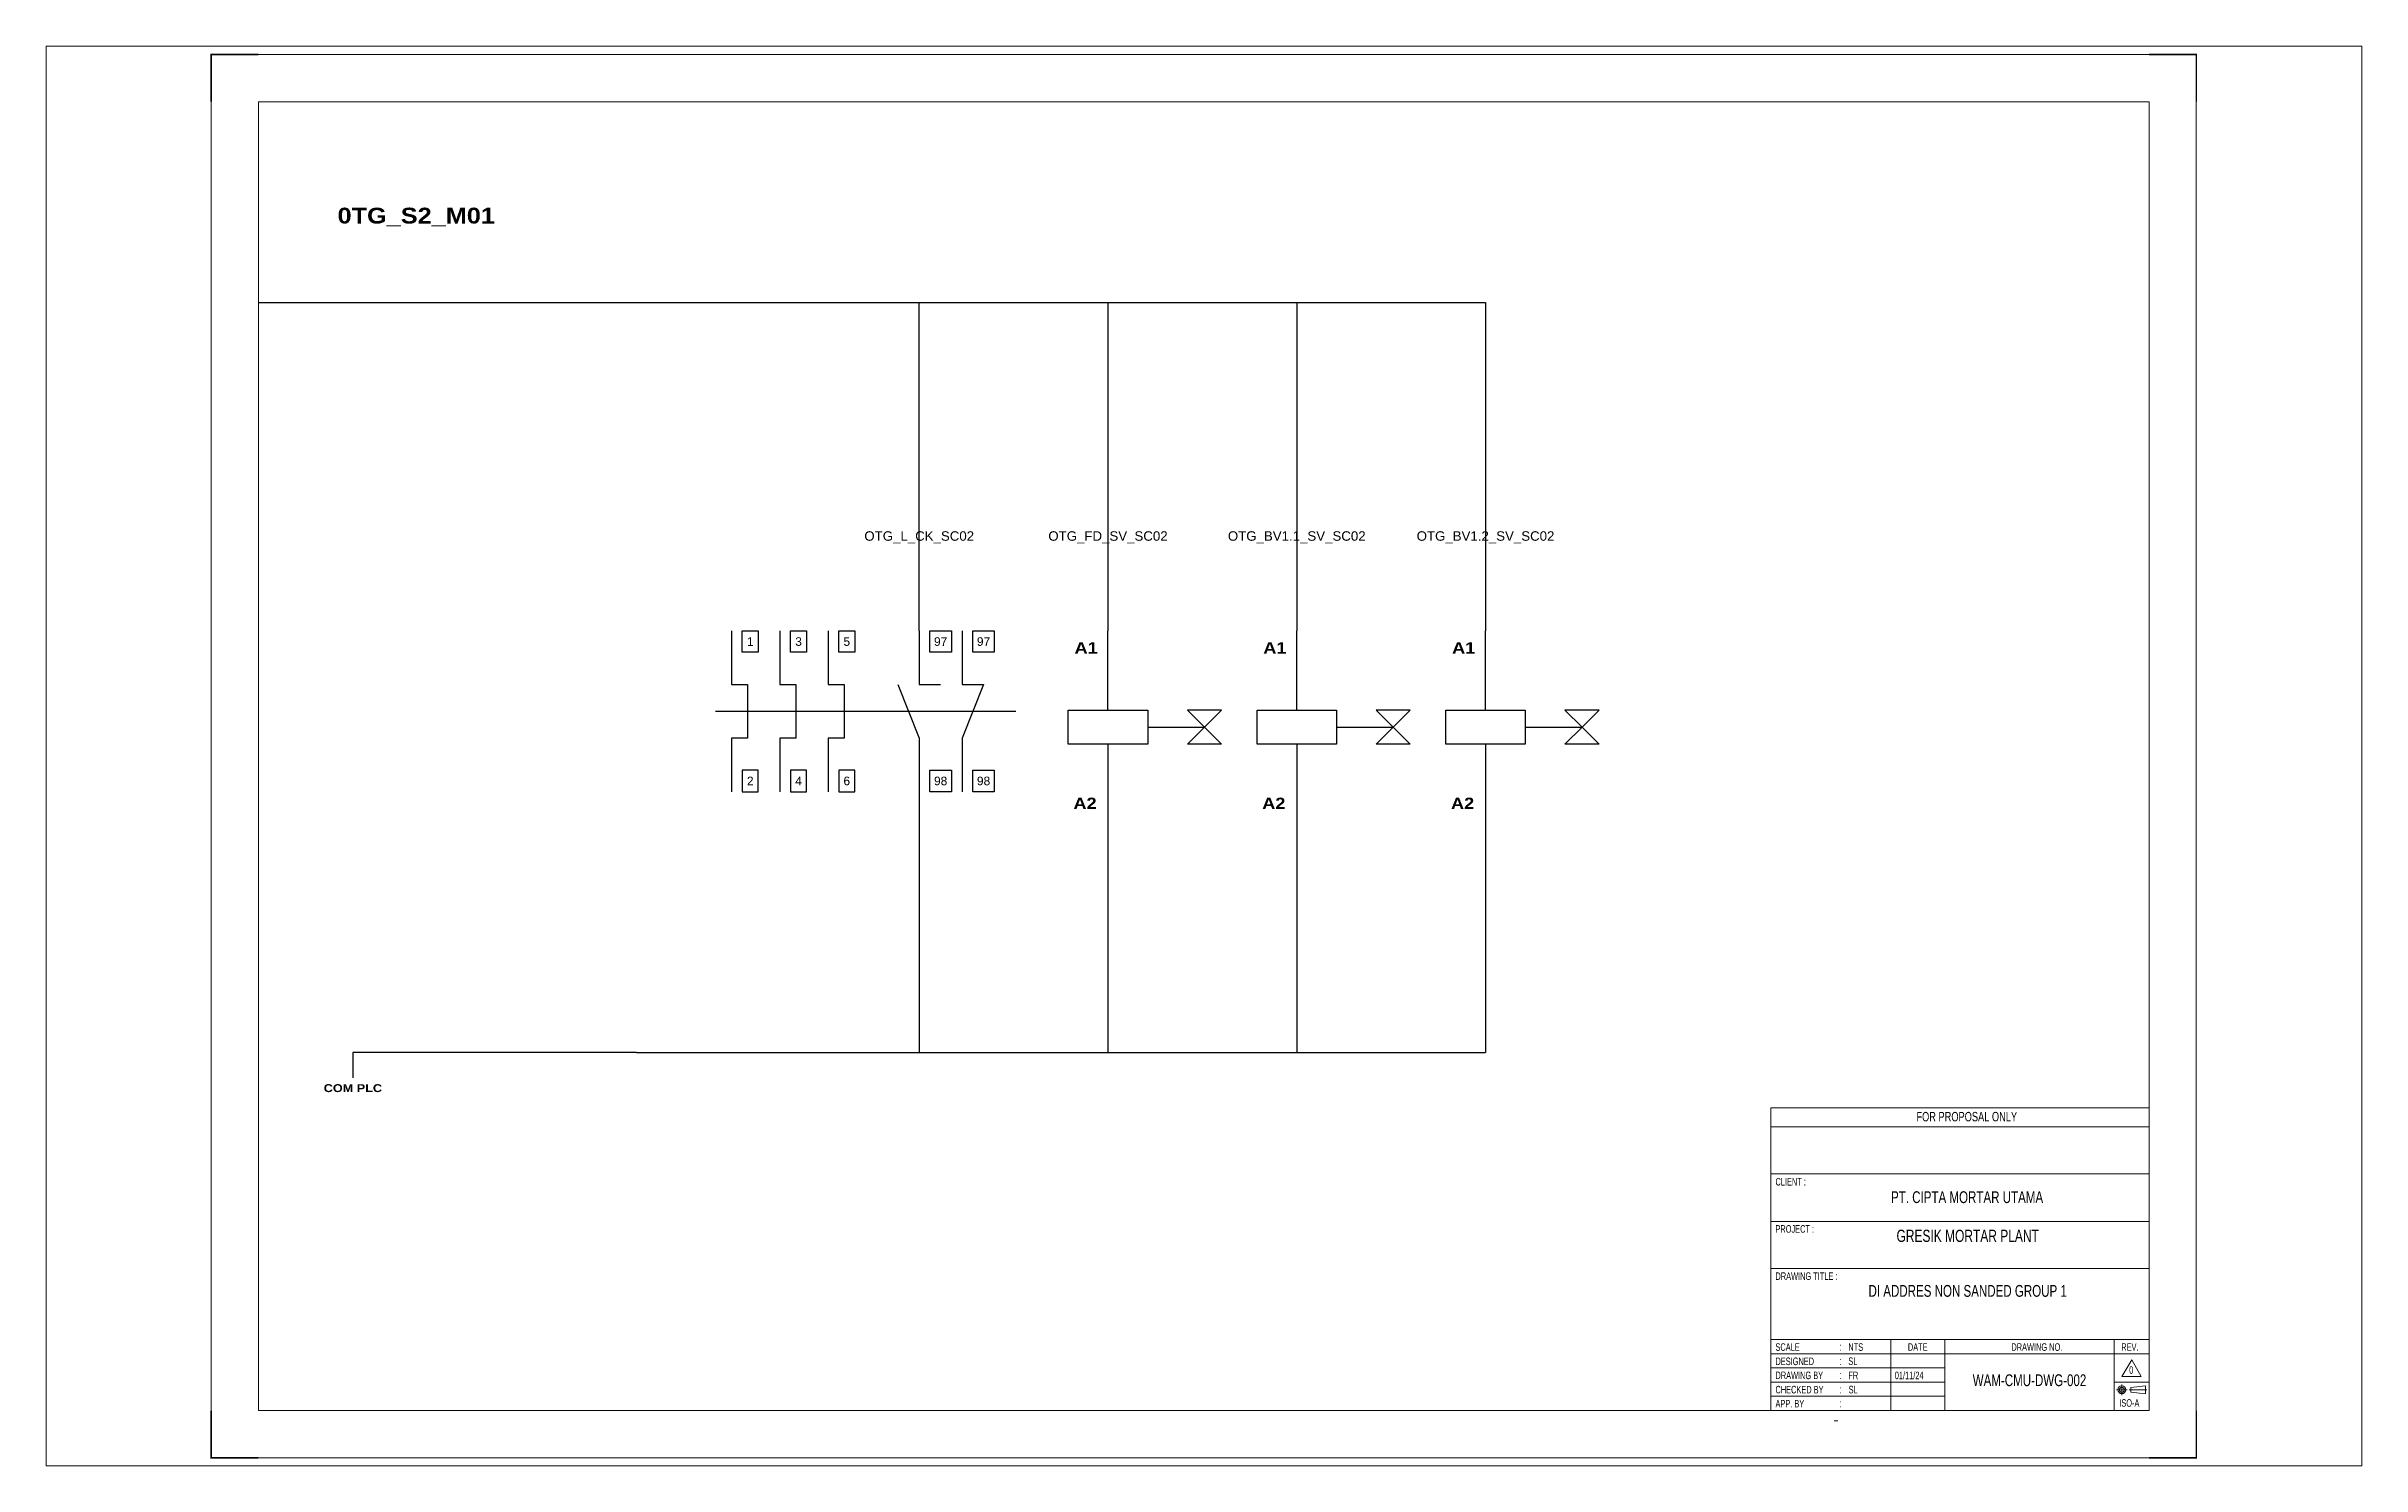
# Paper-space layout 'Plan 1 Equipment 8' of a CAD drawing. Header units: centimetres. Extents: x 0 to 28.7, y 0 to 17.6.
# The model-space entities are those that its viewports show. They can reach past a viewport. Long polylines and large blocks are cut down to what shows.
import ezdxf
from ezdxf.enums import TextEntityAlignment as Align

# ---------------------------------------------------------------- set-up
doc = ezdxf.new("R2010")
doc.units = ezdxf.units.CM
doc.header["$LTSCALE"] = 25.4
doc.linetypes.add('CENTER', pattern=[2, 1.25, -0.25, 0.25, -0.25])
doc.linetypes.add('HIDDEN', pattern=[0.375, 0.25, -0.125])
for name, color, linetype in [('1', 7, 'Continuous'), ('Etiket-Line-L', 7, 'Continuous'), ('EtIket-Line-S', 2, 'Continuous'), ('Etiket-Text-List0', 2, 'Continuous'), ('Etiket-Text-List1', 3, 'Continuous'), ('Etiket-Text-List2', 1, 'Continuous')]:
    doc.layers.add(name, color=color, linetype=linetype)
for name, color, linetype, lineweight in [('Center_line', 2, 'CENTER', 5), ('Etiket', 7, 'Continuous', 5), ('Object', 4, 'Continuous', 25)]:
    doc.layers.add(name, color=color, linetype=linetype, lineweight=lineweight)
doc.styles.add('Bold', font='ariblk.ttf', dxfattribs={"height": 25.4})
doc.styles.add('DIM', font='romans', dxfattribs={"height": 6.096})
doc.styles.get("Standard").update_dxf_attribs({"font": 'arial.ttf', "height": 25.4})

# ---------------------------------------------------------------- blocks, each defined once
blk = doc.blocks.new('x5 Out Line')
at = {"const_width": 0.3}
for points in [[(9.65, 286.71), (0, 286.71), (0, 277.06)], [(405.45, 277.06), (405.45, 286.71), (395.8, 286.71)], [(0, 9.65), (0, 0), (9.65, 0)], [(405.45, 9.65), (405.45, 0), (395.8, 0)]]:
    blk.add_lwpolyline(points, dxfattribs=at)
at = {"lineweight": 15}
blk.add_lwpolyline([(395.8, 9.65), (395.8, 277.06), (9.65, 277.06), (9.65, 9.65)], close=True, dxfattribs=at)
at = {"layer": 'EtIket-Line-S', "lineweight": 9, "ltscale": 0.5}
blk.add_lwpolyline([(0, 0), (405.45, 0), (405.45, 286.71), (0, 286.71)], close=True, dxfattribs=at)
blk = doc.blocks.new('A$C6CDB76E5')
at = {"lineweight": 15}
for p, q in [((-196.2, 0), (-196.2, 157.1)), ((-196.2, 157.1), (0, 157.1)), ((0, 0), (0, 157.1)), ((-196.2, 147.3), (0, 147.3)), ((-196.2, 122.8), (0, 122.8)), ((-196.2, 98.2), (0, 98.2)), ((-196.2, 73.7), (0, 73.7)), ((-196.2, 36.8), (0, 36.8)), ((-134, 0), (-134, 36.8)), ((-105.9, 0), (-105.9, 36.8)), ((-18.1, 0), (-18.1, 36.8)), ((-196.2, 29.4), (0, 29.4)), ((-196.2, 22.1), (-105.9, 22.1)), ((-196.2, 14.7), (-105.9, 14.7)), ((-18.1, 14.7), (0, 14.7)), ((-196.2, 7.4), (-105.9, 7.4))]:
    blk.add_line(p, q, dxfattribs=at)
at = {"layer": 'Center_line', "lineweight": 13}
for p, q in [((-14.1, 13.5), (-14.1, 8)), ((-16.9, 10.8), (-11.3, 10.8)), ((-10.3, 10.8), (-1.2, 10.8))]:
    blk.add_line(p, q, dxfattribs=at)
at = {"layer": 'Etiket-Line-L', "lineweight": 15}
for p, q in [((0, 0), (0, 122.6)), ((-196.2, 0), (0, 0))]:
    blk.add_line(p, q, dxfattribs=at)
blk.add_lwpolyline([(-9, 26.4), (-4, 17.7), (-14.1, 17.7)], close=True, dxfattribs=at)
at = {"layer": 'Object', "lineweight": 15}
blk.add_lwpolyline([(-9.5, 9.5), (-1.9, 8.7), (-1.9, 12.8), (-9.5, 12)], close=True, dxfattribs=at)
for radius in [2.03, 1.27]:
    blk.add_circle((-14.1, 10.8), radius, dxfattribs=at)
at = {"layer": '1', "color": 3, "lineweight": 9, "width": 0.7}
blk.add_text('ISO-A', height=3.91, dxfattribs=at).set_placement((-15.4, 2))
at = {"layer": 'Etiket-Text-List0', "lineweight": 13, "width": 0.7}
for s, height, p in [('CLIENT :', 3.92, (-193.8, 116.8)), ('PROJECT :', 3.92, (-193.8, 92.3)), ('DRAWING TITLE :', 3.923, (-193.8, 67.8)), ('SCALE', 3.92, (-193.8, 31)), ('DESIGNED', 3.92, (-193.8, 23.6)), (':', 4.17, (-160.6, 31)), (':', 4.17, (-160.6, 23.6)), ('DATE', 3.92, (-125.1, 31)), ('DRAWING NO.', 3.923, (-71.4, 31)), ('REV.', 3.92, (-14.4, 31)), ('CHECKED BY ', 3.923, (-193.8, 8.9)), ('DRAWING BY', 3.92, (-193.8, 16.3)), (':', 4.17, (-160.6, 16.3)), (':', 4.17, (-160.6, 8.9)), ('APP. BY ', 3.92, (-193.8, 1.6)), (':', 4.17, (-160.6, 1.6))]:
    blk.add_text(s, height=height, dxfattribs=at).set_placement(p)
at = {"layer": 'Etiket-Text-List1', "lineweight": 9, "width": 0.7}
for tag, p in [('1:XXXX', (-156, 31)), ('EN', (-156, 23.6)), ('DD/MM/YY', (-131.3, 23.6)), ('EN', (-156, 16.3)), ('EN', (-155.8, 8.9)), ('DD/MM/YY', (-131.3, 16.3)), ('DD/MM/YY', (-131.3, 8.9)), ('1', (-10.3, 19.1)), ('EN', (-155.7, 1.6)), ('DD/MM/YY', (-131.3, 1.6))]:
    blk.add_attdef(tag, p, '', height=3.92, dxfattribs=at)
at = {"layer": 'Etiket-Text-List2', "lineweight": 13, "width": 0.7}
for tag, height, p in [('FOR FABRICATION', 4.9, (-94.6, 150.1)), ('CLIENT_NAME', 6.13, (-94.1, 107.7)), ('PROJECT_1', 4.9, (-94.1, 87.5)), ('PROJECT_2', 4.9, (-94.1, 79.2)), ('DRAWING_TITLE1', 6.13, (-94.1, 59)), ('DRAWING_TITLE2', 6.13, (-94.1, 49.9)), ('DRAWING_TITLE3', 6.13, (-94.1, 40.1)), ('LDP-X-XXX-AR-01', 6.13, (-62, 12.7))]:
    blk.add_attdef(tag, text='', height=height, dxfattribs=at).set_placement(p, align=Align.CENTER)

msp = doc.modelspace()

# ---------------------------------------------------------------- linework, layer by layer
at = {"color": 146, "ltscale": 50, "true_color": 0x105689}
for p, q in [((53945.3, 34602.3), (54542.3, 34602.3)), ((54542.3, 34602.3), (55139.3, 34602.3)), ((55139.3, 34602.3), (55736.3, 34602.3)), ((55736.3, 34602.3), (56333.3, 34602.3)), ((56333.3, 34602.3), (56930.3, 34602.3)), ((56930.3, 34602.3), (57527.3, 34602.3)), ((57527.3, 34602.3), (57825.8, 34602.3)), ((55140.3, 32229.5), (54243.8, 32229.5)), ((54243.8, 32229.5), (54243.8, 32149.5)), ((55140.3, 32229.5), (56335.3, 32229.5)), ((56335.3, 32229.5), (56335.3, 32229.5)), ((56335.3, 32229.5), (57530.3, 32229.5)), ((57530.3, 32229.5), (57825.8, 32229.5))]:
    msp.add_line(p, q, dxfattribs=at)
at = {"color": 146, "linetype": 'HIDDEN', "ltscale": 50, "true_color": 0x105689}
for p, q in [((56034.8, 33563.7), (56034.8, 34602.3)), ((56631.8, 34602.3), (56631.8, 33563.7)), ((57228.8, 34602.3), (57228.8, 33563.7)), ((57825.8, 34602.3), (57825.8, 33563.7)), ((56034.8, 33054.9), (56034.8, 32229.5)), ((56631.8, 32961.2), (56631.8, 32229.5)), ((57228.8, 32961.2), (57228.8, 32229.5)), ((57825.8, 32953.4), (57825.8, 32229.5))]:
    msp.add_line(p, q, dxfattribs=at)
at = {"ltscale": 50}
for p, q in [((56034.8, 33563.7), (56034.8, 33394.1)), ((56170.4, 33563.7), (56170.4, 33394.1)), ((56631.8, 33312.4), (56631.8, 33563.7)), ((57228.8, 33312.4), (57228.8, 33563.7)), ((57825.8, 33312.4), (57825.8, 33563.7)), ((56034.8, 33224.5), (56034.8, 33054.9)), ((56170.4, 33224.5), (56170.4, 33054.9)), ((56631.8, 33204.7), (56631.8, 32953.4)), ((57228.8, 33204.7), (57228.8, 32953.4)), ((57825.8, 33204.7), (57825.8, 32953.4))]:
    msp.add_line(p, q, dxfattribs=at)
at = {"linetype": 'HIDDEN', "ltscale": 50}
for p, q in [((55390.3, 33309.3), (56340, 33309.3)), ((56757.4, 33258.6), (56936.9, 33258.6)), ((57354.4, 33258.6), (57533.9, 33258.6)), ((57951.4, 33258.6), (58130.9, 33258.6))]:
    msp.add_line(p, q, dxfattribs=at)
at = {"color": 1, "ltscale": 50}
for points in [[(55441.2, 33563.7), (55441.2, 33394.1), (55492.1, 33394.1), (55492.1, 33224.5), (55441.2, 33224.5), (55441.2, 33054.9)], [(55593.8, 33563.7), (55593.8, 33394.1), (55644.7, 33394.1), (55644.7, 33224.5), (55593.8, 33224.5), (55593.8, 33054.9)], [(55746.4, 33563.7), (55746.4, 33394.1), (55797.3, 33394.1), (55797.3, 33224.5), (55746.4, 33224.5), (55746.4, 33054.9)]]:
    msp.add_lwpolyline(points, dxfattribs=at)
at = {"ltscale": 50}
for points in [[(55475.1, 33563.7), (55526, 33563.7), (55526, 33495.9), (55475.1, 33495.9)], [(55627.7, 33563.7), (55678.6, 33563.7), (55678.6, 33495.9), (55627.7, 33495.9)], [(55780.4, 33563.7), (55831.2, 33563.7), (55831.2, 33495.9), (55780.4, 33495.9)], [(56068.7, 33563.7), (56136.5, 33563.7), (56136.5, 33495.9), (56068.7, 33495.9)], [(56204.3, 33563.7), (56272.2, 33563.7), (56272.2, 33495.9), (56204.3, 33495.9)], [(56506.1, 33312.4), (56757.4, 33312.4), (56757.4, 33204.7), (56506.1, 33204.7)], [(56936.9, 33258.6), (56990.7, 33312.4), (56883, 33312.4)], [(56936.9, 33258.6), (56990.7, 33204.7), (56883, 33204.7)], [(57103.1, 33312.4), (57354.4, 33312.4), (57354.4, 33204.7), (57103.1, 33204.7)], [(57533.9, 33258.6), (57587.7, 33312.4), (57480, 33312.4)], [(57533.9, 33258.6), (57587.7, 33204.7), (57480, 33204.7)], [(57700.1, 33312.4), (57951.4, 33312.4), (57951.4, 33204.7), (57700.1, 33204.7)], [(58130.9, 33258.6), (58184.7, 33312.4), (58077, 33312.4)], [(58130.9, 33258.6), (58184.7, 33204.7), (58077, 33204.7)], [(55475.1, 33054.9), (55526, 33054.9), (55526, 33122.8), (55475.1, 33122.8)], [(55627.7, 33054.9), (55678.6, 33054.9), (55678.6, 33122.8), (55627.7, 33122.8)], [(55780.4, 33054.9), (55831.2, 33054.9), (55831.2, 33122.8), (55780.4, 33122.8)], [(56068.7, 33122.8), (56136.5, 33122.8), (56136.5, 33054.9), (56068.7, 33054.9)], [(56204.3, 33122.8), (56272.2, 33122.8), (56272.2, 33054.9), (56204.3, 33054.9)]]:
    msp.add_lwpolyline(points, close=True, dxfattribs=at)
for points in [[(55966.9, 33394.1), (56034.8, 33224.5)], [(56034.8, 33394.1), (56102.6, 33394.1)], [(56170.4, 33394.1), (56238.3, 33394.1), (56170.4, 33224.5)]]:
    msp.add_lwpolyline(points, dxfattribs=at)

# ---------------------------------------------------------------- block references
at = {"layer": 'Etiket', "lineweight": 0}
ref = msp.add_blockref('A$C6CDB76E5', (59924.1, 31097), dxfattribs=dict(at, xscale=6.095870930054101, yscale=6.095870930054101, zscale=6.095870930054101))
ref.add_attrib('FOR FABRICATION', 'FOR PROPOSAL ONLY', dxfattribs={"layer": 'Etiket-Text-List2', "lineweight": 13, "height": 29.894, "width": 0.7}).set_placement((59347.7, 32011.9), align=Align.CENTER)
ref.add_attrib('CLIENT_NAME', 'PT. CIPTA MORTAR UTAMA', dxfattribs={"layer": 'Etiket-Text-List2', "lineweight": 13, "height": 37.368, "width": 0.7}).set_placement((59348.7, 31753.4), align=Align.CENTER)
ref.add_attrib('PROJECT_1', 'GRESIK MORTAR PLANT', dxfattribs={"layer": 'Etiket-Text-List2', "lineweight": 13, "height": 38.709, "width": 0.7}).set_placement((59350.6, 31630.4), align=Align.CENTER)
ref.add_attrib('DRAWING_TITLE1', 'DI ADDRES NON SANDED GROUP 1', dxfattribs={"layer": 'Etiket-Text-List2', "lineweight": 13, "height": 37.368, "width": 0.7}).set_placement((59350.6, 31456.9), align=Align.CENTER)
ref.add_attrib('1:XXXX', 'NTS', (58973.2, 31286), dxfattribs={"layer": 'Etiket-Text-List1', "lineweight": 13, "height": 23.92, "width": 0.7})
ref.add_attrib('EN', 'SL', (58973.2, 31241.1), dxfattribs={"layer": 'Etiket-Text-List1', "lineweight": 13, "height": 23.92, "width": 0.7})
ref.add_attrib('EN', 'FR', (58973.2, 31196.3), dxfattribs={"layer": 'Etiket-Text-List1', "lineweight": 13, "height": 23.92, "width": 0.7})
ref.add_attrib('DD/MM/YY', '01/11/24', (59120, 31196.3), dxfattribs={"layer": 'Etiket-Text-List1', "lineweight": 13, "height": 23.92, "width": 0.7})
ref.add_attrib('EN', 'SL', (58974.1, 31151.4), dxfattribs={"layer": 'Etiket-Text-List1', "lineweight": 13, "height": 23.92, "width": 0.7})
ref.add_attrib('LDP-X-XXX-AR-01', 'WAM-CMU-DWG-002', dxfattribs={"layer": 'Etiket-Text-List2', "lineweight": 15, "height": 37.368, "width": 0.7}).set_placement((59546.1, 31174.3), align=Align.CENTER)
ref.add_attrib('1', '0', (59861.3, 31213.2), dxfattribs={"layer": 'Etiket-Text-List1', "lineweight": 13, "height": 23.9, "width": 0.7})
at = {"layer": 'Etiket-Line-L', "lineweight": 0}
ref = msp.add_blockref('x5 Out Line', (53795.8, 30947.6), dxfattribs=dict(at, xscale=15.48351216233742, yscale=15.48351216233742, zscale=15.48351216233742))
ref.add_attrib('FILE_NAME', '-', (58925.9, 31055.5), dxfattribs={"layer": 'Etiket-Text-List1', "lineweight": 13, "height": 21.7, "style": 'DIM', "width": 0.7})

# ---------------------------------------------------------------- texts
at = {"ltscale": 500, "style": 'Bold'}
msp.add_text('0TG_S2_M01', height=50, dxfattribs=at).set_placement((54195.3, 34852.3))
at = {"ltscale": 50}
for s, p in [('OTG_L_CK_SC02', (56034.8, 33863.7)), ('OTG_FD_SV_SC02', (56631.8, 33863.7)), ('OTG_BV1.1_SV_SC02', (57228.8, 33863.7)), ('OTG_BV1.2_SV_SC02', (57825.8, 33863.7))]:
    msp.add_text(s, height=30, dxfattribs=at).set_placement(p, align=Align.MIDDLE_CENTER)
at = {"ltscale": 500}
for s, height, p in [('1', 27.1, (55500.5, 33529.8)), ('3', 27.1, (55653.2, 33529.8)), ('5', 27.1, (55805.8, 33529.8)), ('97', 27.13, (56102.6, 33529.8)), ('97', 27.13, (56238.3, 33529.8)), ('2', 27.1, (55500.5, 33088.8)), ('4', 27.1, (55653.2, 33088.8)), ('6', 27.1, (55805.8, 33088.8)), ('98', 27.13, (56102.6, 33088.8)), ('98', 27.13, (56238.3, 33088.8))]:
    msp.add_text(s, height=height, dxfattribs=at).set_placement(p, align=Align.MIDDLE_CENTER)
at = {"ltscale": 500, "style": 'Bold'}
for p in [(56599.4, 33527.8), (57196.4, 33527.8), (57793.4, 33527.8)]:
    msp.add_text('A1', height=35.9, dxfattribs=at).set_placement(p, align=Align.TOP_RIGHT)
for p in [(56595.9, 32989.3), (57192.9, 32989.3), (57789.9, 32989.3)]:
    msp.add_text('A2', height=35.9, dxfattribs=at).set_placement(p, align=Align.BOTTOM_RIGHT)
at = {"ltscale": 50, "style": 'Bold'}
msp.add_text('COM PLC', height=25, dxfattribs=at).set_placement((54243.8, 32129.5), align=Align.TOP_CENTER)

psp = doc.layouts.new('Plan 1 Equipment 8')

# ---------------------------------------------------------------- viewports
at = {"layer": '0', "ltscale": 50}
psp.add_viewport(center=(14.35, 8.8), size=(28.7, 17.59982), view_center_point=(56935.444, 33167.75), view_height=4490.40092, dxfattribs=at)

doc.saveas('drawing.dxf')
